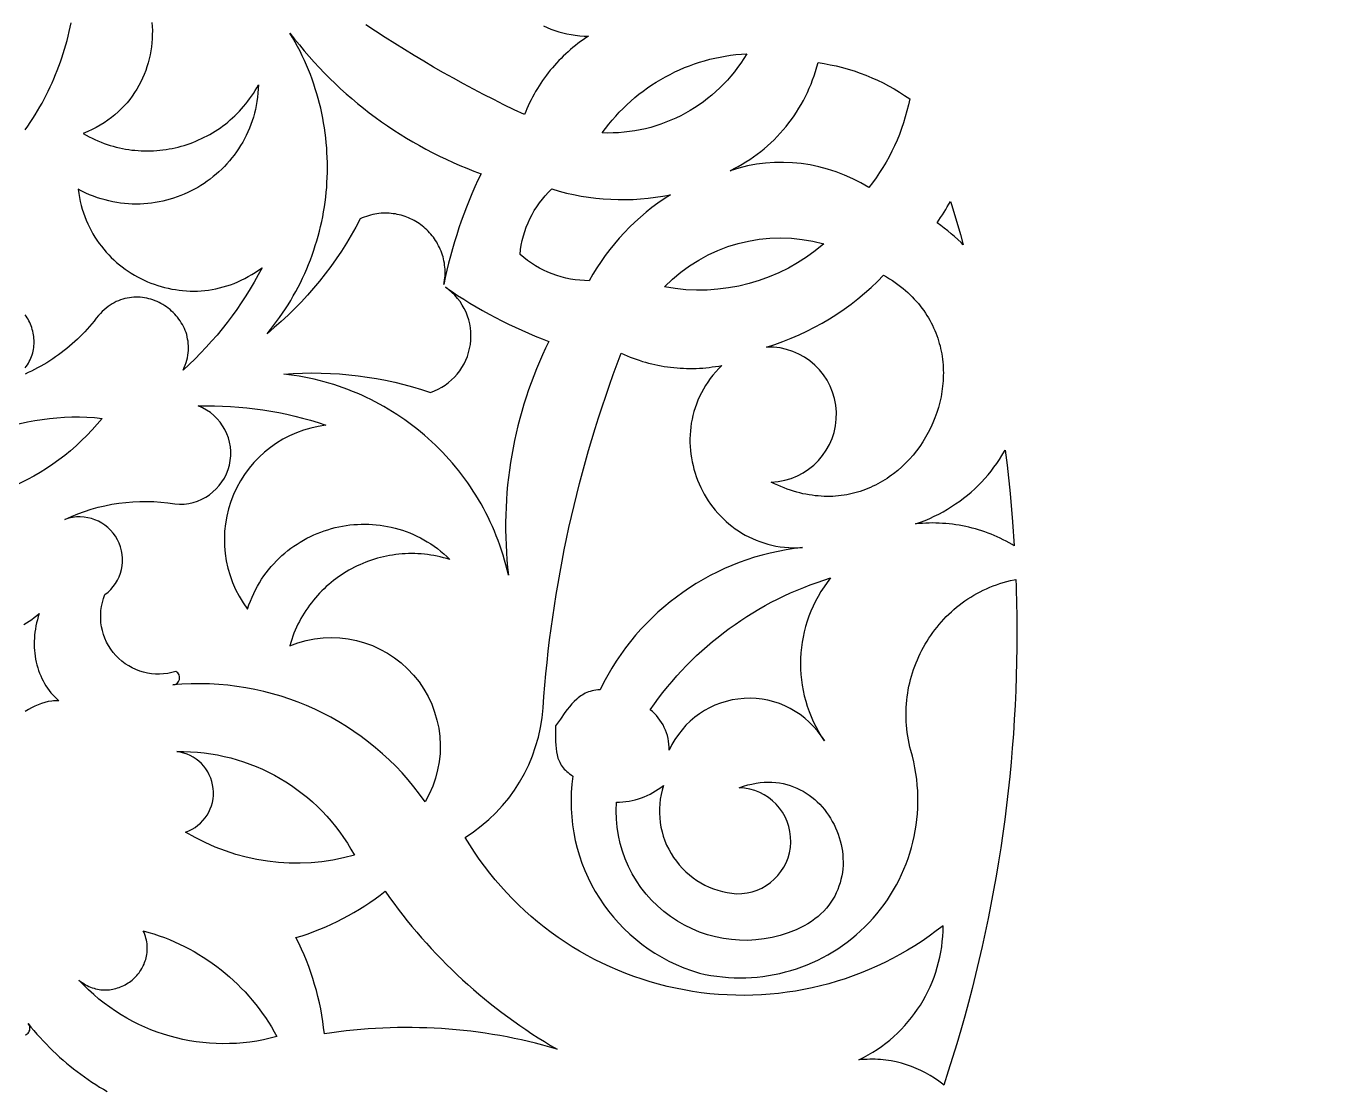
# Model space of a CAD drawing. Extents: x -1903 to -234, y -575 to 545.
# Drawn here: x -1296.4 to -1160.6, y -62.6 to 48.7 of the extents above; entities that cross this region are included whole.
import ezdxf

# ---------------------------------------------------------------- set-up
doc = ezdxf.new("R2010")
doc.units = 0
doc.layers.add('LAYER_1', color=18, linetype='CONTINUOUS')

msp = doc.modelspace()

# ---------------------------------------------------------------- linework, layer by layer
at = {"layer": 'LAYER_1'}
for points in [[(-1342.91, 545.22, 0.414214), (-1902.91, -14.78, 0.414214), (-1342.91, -574.78, 0.414214), (-782.91, -14.78, 0.414214)], [(-1213.05, 44.73), (-1212.42, 44.61), (-1211.78, 44.48), (-1211.15, 44.32), (-1210.53, 44.14), (-1209.9, 43.95), (-1209.29, 43.73), (-1208.68, 43.5), (-1208.08, 43.25), (-1207.48, 42.98), (-1206.9, 42.7), (-1206.32, 42.4), (-1205.75, 42.08), (-1205.19, 41.75), (-1204.64, 41.4), (-1204.11, 41.04, -0.118726), (-1208.39, 31.76, 0.224974), (-1222.88, 33.53), (-1222.45, 33.75), (-1222.03, 33.97), (-1221.62, 34.2), (-1221.22, 34.45), (-1220.82, 34.7), (-1220.43, 34.97), (-1220.05, 35.25), (-1219.68, 35.53), (-1219.32, 35.83), (-1218.96, 36.13), (-1218.61, 36.45), (-1218.28, 36.77), (-1217.95, 37.1), (-1217.63, 37.44), (-1217.32, 37.79), (-1217.02, 38.15), (-1216.73, 38.52), (-1216.45, 38.89), (-1216.19, 39.27), (-1215.93, 39.66), (-1215.68, 40.06), (-1215.44, 40.46), (-1215.21, 40.87), (-1215, 41.29), (-1214.8, 41.71), (-1214.6, 42.14), (-1214.42, 42.57), (-1214.25, 43.01), (-1214.09, 43.46), (-1213.95, 43.91), (-1213.82, 44.37), (-1213.69, 44.83)], [(-1240.74, 31.4), (-1239.98, 31.2), (-1239.22, 31.03), (-1238.45, 30.88), (-1237.68, 30.76), (-1236.9, 30.66), (-1236.12, 30.59), (-1235.34, 30.54), (-1234.56, 30.51), (-1233.78, 30.51), (-1233, 30.53), (-1232.22, 30.58), (-1231.44, 30.66), (-1230.66, 30.75), (-1229.89, 30.88), (-1229.12, 31.02, 0.126855), (-1237.59, 22.04, -0.186674), (-1244.81, 24.79), (-1244.76, 25.28), (-1244.69, 25.76), (-1244.59, 26.24), (-1244.47, 26.71), (-1244.33, 27.17), (-1244.17, 27.63), (-1243.99, 28.07), (-1243.79, 28.51), (-1243.57, 28.94), (-1243.33, 29.36), (-1243.07, 29.77), (-1242.79, 30.17), (-1242.49, 30.55), (-1242.18, 30.92), (-1241.84, 31.28), (-1241.49, 31.62)], [(-1199.72, 29.89), (-1198.81, 26.87), (-1198.52, 25.8), (-1198.75, 26.03), (-1199.09, 26.35), (-1199.43, 26.65), (-1199.78, 26.95), (-1200.14, 27.25), (-1200.5, 27.54), (-1200.87, 27.82), (-1201.24, 28.09, 0.017661), (-1199.85, 30.3)], [(-1229.72, 21.38, -0.276488), (-1213.1, 25.88, -0.228229)], [(-1206.53, 22.43), (-1206.22, 22.24), (-1205.92, 22.05), (-1205.63, 21.85), (-1205.35, 21.65), (-1205.08, 21.44), (-1204.81, 21.23), (-1204.56, 21.01), (-1204.31, 20.79), (-1204.08, 20.57), (-1203.85, 20.34), (-1203.63, 20.11), (-1203.41, 19.88), (-1203.21, 19.64), (-1203.01, 19.4), (-1202.83, 19.16), (-1202.65, 18.91), (-1202.47, 18.66), (-1202.31, 18.41), (-1202.15, 18.16), (-1202.01, 17.9), (-1201.87, 17.64), (-1201.73, 17.38), (-1201.61, 17.12), (-1201.49, 16.85), (-1201.38, 16.58), (-1201.28, 16.31), (-1201.18, 16.04), (-1201.1, 15.77), (-1201.02, 15.49), (-1200.94, 15.22), (-1200.88, 14.94), (-1200.82, 14.66), (-1200.77, 14.39), (-1200.72, 14.11), (-1200.68, 13.83), (-1200.65, 13.54), (-1200.63, 13.26), (-1200.61, 12.98), (-1200.6, 12.7), (-1200.59, 12.42), (-1200.6, 12.13), (-1200.62, 11.57), (-1200.67, 11.01), (-1200.74, 10.45), (-1200.84, 9.89), (-1200.96, 9.34), (-1201.11, 8.79), (-1201.28, 8.25), (-1201.47, 7.72), (-1201.69, 7.19), (-1201.92, 6.68), (-1202.18, 6.17), (-1202.45, 5.67), (-1202.75, 5.19), (-1203.07, 4.72), (-1203.4, 4.26), (-1203.76, 3.82), (-1204.13, 3.4), (-1204.52, 2.99), (-1204.93, 2.59), (-1205.35, 2.22), (-1205.79, 1.87), (-1206.02, 1.7), (-1206.25, 1.54), (-1206.48, 1.38), (-1206.72, 1.22), (-1206.96, 1.08), (-1207.2, 0.94), (-1207.45, 0.8), (-1207.7, 0.67), (-1207.96, 0.55), (-1208.22, 0.43), (-1208.48, 0.32), (-1208.74, 0.21), (-1209.01, 0.11), (-1209.28, 0.02), (-1209.56, -0.06), (-1209.83, -0.14), (-1210.11, -0.21), (-1210.4, -0.27), (-1210.68, -0.33), (-1210.97, -0.38), (-1211.26, -0.42), (-1211.56, -0.45), (-1211.85, -0.48), (-1212.15, -0.5), (-1212.45, -0.51), (-1212.76, -0.51), (-1213.06, -0.5), (-1213.37, -0.49), (-1213.68, -0.46), (-1214, -0.43), (-1214.31, -0.39), (-1214.63, -0.34), (-1214.95, -0.28), (-1215.27, -0.22), (-1215.59, -0.14), (-1215.92, -0.05), (-1216.24, 0.04), (-1216.57, 0.15), (-1216.9, 0.26), (-1217.23, 0.39), (-1217.56, 0.52), (-1217.9, 0.67), (-1218.23, 0.82), (-1218.57, 0.99, 1), (-1219.08, 15.1, 0.128453), (-1206.84, 22.61)], [(-1252.62, 21.36, 0.063158), (-1241.8, 15.7, 0.145764), (-1246.03, -8.72), (-1246.15, -8.19), (-1246.29, -7.67), (-1246.43, -7.15), (-1246.59, -6.63), (-1246.75, -6.12), (-1246.92, -5.61), (-1247.11, -5.11), (-1247.3, -4.62), (-1247.5, -4.13), (-1247.71, -3.64), (-1247.93, -3.16), (-1248.16, -2.68), (-1248.39, -2.21), (-1248.64, -1.75), (-1248.89, -1.29), (-1249.16, -0.83), (-1249.43, -0.39), (-1249.71, 0.05), (-1250, 0.49), (-1250.29, 0.92), (-1250.59, 1.34), (-1250.91, 1.76), (-1251.22, 2.17), (-1251.55, 2.57), (-1251.88, 2.97), (-1252.23, 3.36), (-1252.57, 3.74), (-1252.93, 4.12), (-1253.29, 4.49), (-1253.66, 4.85), (-1254.04, 5.21), (-1254.42, 5.56), (-1254.81, 5.9), (-1255.21, 6.23), (-1255.61, 6.56), (-1256.02, 6.88), (-1256.43, 7.19), (-1256.85, 7.49), (-1257.28, 7.78), (-1257.71, 8.07), (-1258.14, 8.35), (-1258.59, 8.62), (-1259.04, 8.88), (-1259.49, 9.13), (-1259.95, 9.38), (-1260.41, 9.61), (-1260.88, 9.84), (-1261.35, 10.06), (-1261.83, 10.27), (-1262.31, 10.47), (-1262.8, 10.66), (-1263.29, 10.84), (-1263.79, 11.01), (-1264.29, 11.18), (-1264.79, 11.33), (-1265.3, 11.48), (-1265.81, 11.61), (-1266.33, 11.74), (-1266.85, 11.85), (-1267.37, 11.96), (-1267.9, 12.05), (-1268.43, 12.13), (-1268.96, 12.21), (-1269.49, 12.27), (-1268.52, 12.34), (-1267.55, 12.38), (-1266.58, 12.4), (-1265.61, 12.39), (-1264.64, 12.35), (-1263.67, 12.29), (-1262.7, 12.21), (-1261.74, 12.1), (-1260.78, 11.97), (-1259.82, 11.81), (-1258.87, 11.63), (-1257.92, 11.43), (-1256.97, 11.2), (-1256.04, 10.94), (-1255.1, 10.66), (-1254.18, 10.36, 0.61665)], [(-1233.94, 14.32), (-1233.63, 14.19), (-1233.31, 14.06), (-1233, 13.94), (-1232.68, 13.82), (-1232.36, 13.72), (-1232.04, 13.61), (-1231.72, 13.52), (-1231.39, 13.43), (-1231.07, 13.35), (-1230.74, 13.27), (-1230.41, 13.2), (-1230.08, 13.14), (-1229.75, 13.08), (-1229.42, 13.03), (-1229.09, 12.99), (-1228.76, 12.95), (-1228.42, 12.92), (-1228.09, 12.9), (-1227.75, 12.88), (-1227.42, 12.87), (-1227.08, 12.86), (-1226.75, 12.87), (-1226.41, 12.87), (-1226.08, 12.89), (-1225.74, 12.91), (-1225.41, 12.94), (-1225.07, 12.98), (-1224.74, 13.02), (-1224.4, 13.07), (-1224.07, 13.12), (-1223.74, 13.19), (-1224.07, 12.85), (-1224.38, 12.51), (-1224.67, 12.16), (-1224.95, 11.8), (-1225.21, 11.44), (-1225.45, 11.07), (-1225.67, 10.69), (-1225.87, 10.31), (-1226.06, 9.93), (-1226.24, 9.54), (-1226.39, 9.15), (-1226.53, 8.75), (-1226.65, 8.36), (-1226.76, 7.96), (-1226.85, 7.55), (-1226.93, 7.15), (-1226.98, 6.74), (-1227.03, 6.34), (-1227.06, 5.93), (-1227.07, 5.52), (-1227.07, 5.12), (-1227.05, 4.71), (-1227.02, 4.31), (-1226.97, 3.91), (-1226.92, 3.51), (-1226.84, 3.11), (-1226.75, 2.72), (-1226.65, 2.33), (-1226.54, 1.94), (-1226.41, 1.56), (-1226.27, 1.18), (-1226.11, 0.81), (-1225.95, 0.44), (-1225.77, 0.08), (-1225.57, -0.28), (-1225.37, -0.62), (-1225.15, -0.97), (-1224.92, -1.3), (-1224.68, -1.62), (-1224.43, -1.94), (-1224.16, -2.25), (-1223.89, -2.54), (-1223.6, -2.83), (-1223.3, -3.11), (-1223, -3.38), (-1222.68, -3.63), (-1222.35, -3.88), (-1222.01, -4.11), (-1221.66, -4.33), (-1221.3, -4.54), (-1220.93, -4.73), (-1220.55, -4.91), (-1220.16, -5.08), (-1219.76, -5.23), (-1219.36, -5.37), (-1218.94, -5.49), (-1218.52, -5.6), (-1218.09, -5.69), (-1217.64, -5.76), (-1217.19, -5.82), (-1216.74, -5.86), (-1216.27, -5.88), (-1215.8, -5.88), (-1215.32, -5.86, 0.260478), (-1236.45, -20.7), (-1236.68, -20.72), (-1236.89, -20.75), (-1237.1, -20.78), (-1237.29, -20.83), (-1237.48, -20.88), (-1237.66, -20.94), (-1237.84, -21.01), (-1238.01, -21.08), (-1238.17, -21.17), (-1238.32, -21.26), (-1238.47, -21.35), (-1238.62, -21.46), (-1238.76, -21.56), (-1238.9, -21.68), (-1239.16, -21.93), (-1239.41, -22.19), (-1239.66, -22.48), (-1239.89, -22.78), (-1240.13, -23.1), (-1240.61, -23.78), (-1241.13, -24.49), (-1241.12, -25.33), (-1241.12, -25.73), (-1241.11, -26.12), (-1241.09, -26.49), (-1241.06, -26.85), (-1241.01, -27.19), (-1240.95, -27.52), (-1240.91, -27.68), (-1240.86, -27.84), (-1240.81, -27.99), (-1240.74, -28.14), (-1240.68, -28.29), (-1240.6, -28.44), (-1240.51, -28.58), (-1240.42, -28.72), (-1240.32, -28.86), (-1240.2, -28.99), (-1240.08, -29.12), (-1239.95, -29.25), (-1239.8, -29.37), (-1239.65, -29.49), (-1239.48, -29.61), (-1239.3, -29.73, 0.373134), (-1226.08, -50.32, 0.574165), (-1203.99, -27.06), (-1204.09, -26.69), (-1204.17, -26.31), (-1204.25, -25.93), (-1204.31, -25.55), (-1204.37, -25.18), (-1204.41, -24.8), (-1204.45, -24.42), (-1204.47, -24.05), (-1204.49, -23.67), (-1204.49, -23.3), (-1204.49, -22.92), (-1204.47, -22.55), (-1204.45, -22.18), (-1204.42, -21.81), (-1204.37, -21.44), (-1204.32, -21.08), (-1204.26, -20.71), (-1204.19, -20.35), (-1204.11, -20), (-1204.02, -19.64), (-1203.92, -19.29), (-1203.82, -18.94), (-1203.7, -18.59), (-1203.58, -18.25), (-1203.45, -17.91), (-1203.31, -17.57), (-1203.16, -17.24), (-1203.01, -16.91), (-1202.84, -16.58), (-1202.67, -16.26), (-1202.49, -15.95), (-1202.3, -15.64), (-1202.11, -15.33), (-1201.9, -15.03), (-1201.7, -14.73), (-1201.48, -14.44), (-1201.25, -14.16), (-1201.02, -13.88), (-1200.78, -13.6), (-1200.54, -13.33), (-1200.29, -13.07), (-1200.03, -12.82), (-1199.76, -12.57), (-1199.49, -12.33), (-1199.21, -12.09), (-1198.93, -11.86), (-1198.63, -11.64), (-1198.34, -11.43), (-1198.03, -11.22), (-1197.73, -11.02), (-1197.41, -10.83), (-1197.09, -10.65), (-1196.76, -10.47), (-1196.43, -10.31), (-1196.09, -10.15), (-1195.75, -10), (-1195.4, -9.86), (-1195.05, -9.73), (-1194.69, -9.6), (-1194.33, -9.49), (-1193.96, -9.39), (-1193.59, -9.3), (-1193.21, -9.21), (-1193.02, -9.17, -0.009354), (-1192.91, -14.79, -0.080245), (-1200.55, -62.01), (-1200.65, -61.93), (-1201.08, -61.6), (-1201.52, -61.29), (-1201.98, -61.01), (-1202.45, -60.74), (-1202.94, -60.49), (-1203.43, -60.27), (-1203.94, -60.07), (-1204.46, -59.89), (-1204.98, -59.73), (-1205.52, -59.6), (-1206.06, -59.5), (-1206.33, -59.45), (-1206.61, -59.41), (-1206.88, -59.38), (-1207.16, -59.36), (-1207.44, -59.34), (-1207.72, -59.32), (-1208.01, -59.32), (-1208.29, -59.32), (-1208.57, -59.33), (-1208.86, -59.34), (-1209.15, -59.36), (-1209.43, -59.39), (-1208.93, -59.14), (-1208.45, -58.87), (-1207.97, -58.59), (-1207.51, -58.29), (-1207.05, -57.98), (-1206.62, -57.65), (-1206.19, -57.31), (-1205.78, -56.95), (-1205.38, -56.58), (-1205, -56.2), (-1204.63, -55.8), (-1204.27, -55.39), (-1203.93, -54.97), (-1203.6, -54.54), (-1203.29, -54.1), (-1203, -53.65), (-1202.72, -53.19), (-1202.46, -52.72), (-1202.21, -52.24), (-1201.98, -51.75), (-1201.77, -51.25), (-1201.57, -50.75), (-1201.39, -50.23), (-1201.23, -49.71), (-1201.09, -49.19), (-1200.97, -48.66), (-1200.86, -48.12), (-1200.77, -47.58), (-1200.71, -47.03), (-1200.66, -46.48), (-1200.63, -45.92), (-1200.62, -45.36, -0.453995), (-1250.56, -36.13, 0.240725), (-1242.42, -22.61), (-1242.42, -22.59, -0.074077), (-1234.25, 14.46)], [(-1278.45, 8.95, -0.089383), (-1265.11, 6.94, 0.578149), (-1273.29, -12.27), (-1273.15, -11.85), (-1272.99, -11.44), (-1272.82, -11.03), (-1272.65, -10.64), (-1272.45, -10.26), (-1272.25, -9.88), (-1272.04, -9.52), (-1271.82, -9.16), (-1271.58, -8.82), (-1271.34, -8.48), (-1271.09, -8.16), (-1270.83, -7.84), (-1270.56, -7.54), (-1270.28, -7.24), (-1269.99, -6.96), (-1269.7, -6.69), (-1269.39, -6.42), (-1269.08, -6.17), (-1268.77, -5.93), (-1268.44, -5.7), (-1268.11, -5.48), (-1267.78, -5.27), (-1267.44, -5.07), (-1267.09, -4.88), (-1266.73, -4.7), (-1266.38, -4.53), (-1266.01, -4.38), (-1265.65, -4.24), (-1265.28, -4.1), (-1264.9, -3.98), (-1264.52, -3.87), (-1264.14, -3.77), (-1263.76, -3.69), (-1263.37, -3.61), (-1262.99, -3.55), (-1262.6, -3.49), (-1262.2, -3.45), (-1261.81, -3.43), (-1261.42, -3.41), (-1261.02, -3.41), (-1260.63, -3.41), (-1260.23, -3.43), (-1259.84, -3.47), (-1259.44, -3.51), (-1259.05, -3.57), (-1258.66, -3.64), (-1258.27, -3.72), (-1257.88, -3.81), (-1257.49, -3.92), (-1257.11, -4.04), (-1256.72, -4.18), (-1256.35, -4.32), (-1255.97, -4.48), (-1255.6, -4.65), (-1255.23, -4.84), (-1254.87, -5.03), (-1254.51, -5.25), (-1254.15, -5.47), (-1253.8, -5.71), (-1253.46, -5.96), (-1253.12, -6.23), (-1252.79, -6.5), (-1252.46, -6.8), (-1252.14, -7.1), (-1252.48, -7), (-1252.81, -6.91), (-1253.15, -6.83), (-1253.48, -6.75), (-1253.82, -6.69), (-1254.15, -6.63), (-1254.49, -6.58), (-1254.82, -6.55), (-1255.16, -6.52), (-1255.49, -6.5), (-1255.82, -6.48), (-1256.16, -6.48), (-1256.49, -6.48), (-1256.82, -6.5), (-1257.15, -6.52), (-1257.47, -6.55), (-1257.8, -6.58), (-1258.13, -6.63), (-1258.45, -6.68), (-1258.77, -6.74), (-1259.09, -6.81), (-1259.4, -6.89), (-1259.72, -6.97), (-1260.03, -7.06), (-1260.34, -7.16), (-1260.64, -7.27), (-1260.95, -7.39), (-1261.25, -7.51), (-1261.55, -7.64), (-1261.84, -7.77), (-1262.13, -7.91), (-1262.42, -8.06), (-1262.7, -8.22), (-1262.98, -8.38), (-1263.25, -8.55), (-1263.52, -8.73), (-1263.79, -8.91), (-1264.05, -9.1), (-1264.31, -9.3), (-1264.57, -9.5), (-1264.81, -9.71), (-1265.06, -9.93), (-1265.3, -10.15), (-1265.53, -10.38), (-1265.76, -10.61), (-1265.98, -10.85), (-1266.19, -11.1), (-1266.41, -11.35), (-1266.61, -11.61), (-1266.81, -11.87), (-1267, -12.14), (-1267.19, -12.41), (-1267.37, -12.69), (-1267.54, -12.98), (-1267.71, -13.27), (-1267.87, -13.56), (-1268.02, -13.87), (-1268.17, -14.17), (-1268.3, -14.48), (-1268.44, -14.8), (-1268.56, -15.12), (-1268.67, -15.44), (-1268.78, -15.77), (-1268.88, -16.11, -0.719328), (-1254.74, -32.42, 0.270929), (-1281.11, -20.21, 0.777705), (-1280.79, -18.79, -0.636132), (-1288.19, -10.77, 0.862472), (-1292.37, -2.9, -0.153049), (-1280.88, -1.29, 0.87466)], [(-1310.61, -1.46, -0.255743), (-1288.49, 7.65, -0.255743)], [(-1212.37, -9.02, 0.329739), (-1213.03, -26.05, 0.606751), (-1229.23, -27.01), (-1229.23, -26.7), (-1229.26, -26.4), (-1229.3, -26.09), (-1229.36, -25.8), (-1229.43, -25.5), (-1229.52, -25.21), (-1229.62, -24.93), (-1229.75, -24.65), (-1229.88, -24.39), (-1230.03, -24.12), (-1230.2, -23.87), (-1230.38, -23.63), (-1230.57, -23.4), (-1230.77, -23.18), (-1230.99, -22.98), (-1231.22, -22.79), (-1230.79, -22.17), (-1230.34, -21.57), (-1229.89, -20.98), (-1229.42, -20.4), (-1228.94, -19.83), (-1228.45, -19.27), (-1227.95, -18.72), (-1227.43, -18.18), (-1226.91, -17.66), (-1226.38, -17.14), (-1225.83, -16.64), (-1225.28, -16.15), (-1224.71, -15.67), (-1224.14, -15.2), (-1223.55, -14.75), (-1222.96, -14.31), (-1222.36, -13.88), (-1221.75, -13.46), (-1221.13, -13.05), (-1220.5, -12.66), (-1219.86, -12.28), (-1219.22, -11.92), (-1218.57, -11.57), (-1217.91, -11.23), (-1217.24, -10.9), (-1216.56, -10.59), (-1215.88, -10.29), (-1215.19, -10.01), (-1214.5, -9.74), (-1213.79, -9.49), (-1213.08, -9.25)], [(-1280.69, -27.17, -0.281952), (-1262.13, -38, -0.207503), (-1279.76, -35.59, 0.794747)], [(-1218.5, -30.37), (-1218.1, -30.4), (-1217.71, -30.45), (-1217.33, -30.52), (-1216.96, -30.61), (-1216.6, -30.72), (-1216.24, -30.84), (-1215.9, -30.99), (-1215.56, -31.15), (-1215.24, -31.32), (-1214.92, -31.51), (-1214.62, -31.72), (-1214.32, -31.94), (-1214.04, -32.17), (-1213.77, -32.42), (-1213.51, -32.68), (-1213.26, -32.95), (-1213.02, -33.23), (-1212.79, -33.52), (-1212.58, -33.83), (-1212.38, -34.14), (-1212.2, -34.46), (-1212.02, -34.78), (-1211.86, -35.12), (-1211.72, -35.46), (-1211.59, -35.8), (-1211.47, -36.15), (-1211.37, -36.51), (-1211.28, -36.87), (-1211.21, -37.23), (-1211.15, -37.59), (-1211.11, -37.96), (-1211.09, -38.33), (-1211.08, -38.69), (-1211.08, -39.06), (-1211.11, -39.43), (-1211.15, -39.79), (-1211.21, -40.16), (-1211.29, -40.52), (-1211.38, -40.87), (-1211.5, -41.23), (-1211.63, -41.58), (-1211.78, -41.92), (-1211.95, -42.26), (-1212.14, -42.59), (-1212.34, -42.91), (-1212.57, -43.23), (-1212.82, -43.53), (-1213.09, -43.83), (-1213.38, -44.12), (-1213.68, -44.39), (-1214.02, -44.66), (-1214.37, -44.92), (-1214.74, -45.16), (-1215.14, -45.39), (-1215.55, -45.6), (-1215.99, -45.8, -0.562024), (-1234.75, -32.47, 0.166667), (-1229.84, -30.71, 0.487168), (-1222.21, -42.03, 1), (-1221.93, -30.96), (-1221.48, -30.8), (-1221.04, -30.66), (-1220.6, -30.56), (-1220.16, -30.47), (-1219.74, -30.41), (-1219.32, -30.38), (-1218.91, -30.36)], [(-1258.9, -41.77, 0.11065), (-1240.96, -58.26), (-1241.7, -58.04), (-1242.44, -57.84), (-1243.19, -57.65), (-1243.93, -57.47), (-1244.68, -57.3), (-1245.43, -57.14), (-1246.18, -56.99), (-1246.94, -56.85), (-1247.69, -56.72), (-1248.45, -56.6), (-1249.21, -56.5), (-1249.97, -56.4), (-1250.73, -56.31), (-1251.49, -56.24), (-1252.26, -56.17), (-1253.02, -56.12), (-1253.79, -56.08), (-1254.55, -56.04), (-1255.32, -56.02), (-1256.08, -56.01), (-1256.85, -56.01), (-1257.62, -56.01), (-1258.38, -56.03), (-1259.15, -56.06), (-1259.92, -56.1), (-1260.68, -56.15), (-1261.45, -56.21), (-1262.21, -56.28), (-1262.98, -56.36), (-1263.74, -56.46), (-1264.5, -56.56), (-1265.26, -56.67), (-1265.34, -56.01), (-1265.43, -55.36), (-1265.53, -54.71), (-1265.65, -54.06), (-1265.79, -53.41), (-1265.94, -52.77), (-1266.1, -52.14), (-1266.28, -51.5), (-1266.47, -50.87), (-1266.68, -50.25), (-1266.9, -49.63), (-1267.14, -49.01), (-1267.39, -48.41), (-1267.65, -47.8), (-1267.93, -47.2), (-1268.23, -46.61), (-1267.59, -46.41), (-1266.97, -46.2), (-1266.35, -45.97), (-1265.73, -45.73), (-1265.12, -45.47), (-1264.52, -45.2), (-1263.93, -44.92), (-1263.34, -44.62), (-1262.76, -44.31), (-1262.18, -43.99), (-1261.61, -43.65), (-1261.05, -43.3), (-1260.5, -42.94), (-1259.96, -42.56), (-1259.42, -42.17)]]:
    msp.add_lwpolyline(points, format="xyb", close=True, dxfattribs=at)
for points in [[(-1283.28, 49.02), (-1283.25, 48.59), (-1283.23, 48.17), (-1283.24, 47.74), (-1283.25, 47.32), (-1283.28, 46.9), (-1283.33, 46.47), (-1283.39, 46.05), (-1283.47, 45.63), (-1283.56, 45.22), (-1283.67, 44.81), (-1283.8, 44.4), (-1283.93, 43.99), (-1284.09, 43.59), (-1284.26, 43.2), (-1284.44, 42.81), (-1284.64, 42.43), (-1284.86, 42.06), (-1285.09, 41.69), (-1285.34, 41.33), (-1285.6, 40.98), (-1285.88, 40.64), (-1286.18, 40.3), (-1286.49, 39.98), (-1286.81, 39.67), (-1287.16, 39.37), (-1287.51, 39.08), (-1287.89, 38.8), (-1288.27, 38.53), (-1288.68, 38.28), (-1289.1, 38.04), (-1289.54, 37.82), (-1289.99, 37.61), (-1290.46, 37.41), (-1290.15, 37.24), (-1289.85, 37.08), (-1289.54, 36.92), (-1289.23, 36.78), (-1288.92, 36.64), (-1288.6, 36.51), (-1288.28, 36.39), (-1287.97, 36.28), (-1287.65, 36.18), (-1287.33, 36.08), (-1287, 36), (-1286.68, 35.92), (-1286.36, 35.85), (-1286.03, 35.79), (-1285.7, 35.74), (-1285.38, 35.69), (-1285.05, 35.66), (-1284.73, 35.63), (-1284.4, 35.61), (-1284.07, 35.6), (-1283.75, 35.6), (-1283.42, 35.6), (-1283.1, 35.62), (-1282.77, 35.64), (-1282.45, 35.67), (-1282.13, 35.7), (-1281.81, 35.75), (-1281.49, 35.8), (-1281.17, 35.86), (-1280.85, 35.93), (-1280.54, 36), (-1280.22, 36.09), (-1279.91, 36.18), (-1279.6, 36.27), (-1279.3, 36.38), (-1279, 36.49), (-1278.69, 36.61), (-1278.4, 36.74), (-1278.1, 36.88), (-1277.81, 37.02), (-1277.52, 37.17), (-1277.24, 37.32), (-1276.96, 37.49), (-1276.68, 37.66), (-1276.4, 37.84), (-1276.13, 38.02), (-1275.87, 38.22), (-1275.61, 38.41), (-1275.35, 38.62), (-1275.1, 38.83), (-1274.85, 39.05), (-1274.61, 39.28), (-1274.37, 39.51), (-1274.14, 39.75), (-1273.92, 40), (-1273.7, 40.25), (-1273.48, 40.51), (-1273.27, 40.78), (-1273.07, 41.05), (-1272.87, 41.33), (-1272.68, 41.61), (-1272.5, 41.91), (-1272.32, 42.2), (-1272.15, 42.51), (-1272.17, 42.07), (-1272.2, 41.63), (-1272.24, 41.2), (-1272.31, 40.77), (-1272.38, 40.35), (-1272.47, 39.94), (-1272.57, 39.53), (-1272.68, 39.13), (-1272.8, 38.74), (-1272.94, 38.35), (-1273.09, 37.97), (-1273.25, 37.59), (-1273.42, 37.22), (-1273.61, 36.86), (-1273.8, 36.51), (-1274.01, 36.16), (-1274.22, 35.83), (-1274.45, 35.5), (-1274.68, 35.17), (-1274.93, 34.86), (-1275.18, 34.55), (-1275.44, 34.26), (-1275.71, 33.97), (-1275.99, 33.69), (-1276.28, 33.42), (-1276.58, 33.16), (-1276.88, 32.91), (-1277.19, 32.66), (-1277.51, 32.43), (-1277.83, 32.21), (-1278.16, 31.99), (-1278.5, 31.79), (-1278.84, 31.6), (-1279.19, 31.42), (-1279.54, 31.24), (-1279.9, 31.08), (-1280.27, 30.93), (-1280.64, 30.79), (-1281.01, 30.67), (-1281.39, 30.55), (-1281.77, 30.44), (-1282.15, 30.35), (-1282.54, 30.27), (-1282.93, 30.2), (-1283.33, 30.14), (-1283.72, 30.1), (-1284.12, 30.07), (-1284.52, 30.05), (-1284.93, 30.04), (-1285.33, 30.05), (-1285.74, 30.07), (-1286.14, 30.1), (-1286.55, 30.14), (-1286.95, 30.2), (-1287.36, 30.28), (-1287.77, 30.37), (-1288.17, 30.47), (-1288.58, 30.58), (-1288.98, 30.71), (-1289.39, 30.86), (-1289.79, 31.02), (-1290.19, 31.19), (-1290.59, 31.38), (-1290.98, 31.59), (-1290.92, 31.16), (-1290.85, 30.74), (-1290.77, 30.32), (-1290.67, 29.91), (-1290.56, 29.51), (-1290.43, 29.12), (-1290.29, 28.73), (-1290.15, 28.36), (-1289.99, 27.99), (-1289.81, 27.63), (-1289.63, 27.27), (-1289.44, 26.93), (-1289.23, 26.59), (-1289.02, 26.26), (-1288.79, 25.94), (-1288.56, 25.63), (-1288.32, 25.33), (-1288.07, 25.03), (-1287.8, 24.75), (-1287.53, 24.47), (-1287.26, 24.21), (-1286.97, 23.95), (-1286.68, 23.7), (-1286.38, 23.47), (-1286.07, 23.24), (-1285.76, 23.02), (-1285.44, 22.81), (-1285.11, 22.62), (-1284.78, 22.43), (-1284.44, 22.25), (-1284.1, 22.09), (-1283.75, 21.93), (-1283.4, 21.79), (-1283.04, 21.66), (-1282.68, 21.53), (-1282.32, 21.42), (-1281.95, 21.32), (-1281.58, 21.24), (-1281.2, 21.16), (-1280.83, 21.1), (-1280.45, 21.04), (-1280.07, 21), (-1279.68, 20.97), (-1279.3, 20.96), (-1278.91, 20.95), (-1278.53, 20.96), (-1278.14, 20.98), (-1277.76, 21.02), (-1277.37, 21.06), (-1276.98, 21.12), (-1276.6, 21.19), (-1276.21, 21.28), (-1275.83, 21.38), (-1275.45, 21.49), (-1275.07, 21.62), (-1274.69, 21.76), (-1274.31, 21.91), (-1273.94, 22.08), (-1273.57, 22.26), (-1273.21, 22.46), (-1272.84, 22.67), (-1272.48, 22.89), (-1272.13, 23.13), (-1271.78, 23.39), (-1272.18, 22.64), (-1272.59, 21.9), (-1273.03, 21.17), (-1273.47, 20.45), (-1273.94, 19.74), (-1274.42, 19.04), (-1274.91, 18.35), (-1275.42, 17.67), (-1275.94, 17.01), (-1276.48, 16.36), (-1277.04, 15.71), (-1277.6, 15.08), (-1278.19, 14.47), (-1278.78, 13.86), (-1279.39, 13.27), (-1280.02, 12.7), (-1279.9, 12.96), (-1279.8, 13.22), (-1279.71, 13.48), (-1279.64, 13.74), (-1279.58, 13.99), (-1279.53, 14.24), (-1279.5, 14.5), (-1279.47, 14.74), (-1279.47, 14.99), (-1279.47, 15.23), (-1279.48, 15.47), (-1279.51, 15.71), (-1279.55, 15.94), (-1279.59, 16.17), (-1279.65, 16.4), (-1279.72, 16.62), (-1279.8, 16.83), (-1279.89, 17.04), (-1279.98, 17.25), (-1280.09, 17.45), (-1280.21, 17.65), (-1280.33, 17.84), (-1280.46, 18.03), (-1280.6, 18.21), (-1280.74, 18.38), (-1280.9, 18.55), (-1281.06, 18.71), (-1281.22, 18.87), (-1281.39, 19.02), (-1281.57, 19.16), (-1281.75, 19.29), (-1281.94, 19.42), (-1282.14, 19.54), (-1282.34, 19.65), (-1282.54, 19.76), (-1282.74, 19.85), (-1282.95, 19.94), (-1283.17, 20.02), (-1283.38, 20.09), (-1283.6, 20.15), (-1283.82, 20.2), (-1284.05, 20.24), (-1284.27, 20.27), (-1284.5, 20.3), (-1284.73, 20.31), (-1284.95, 20.31), (-1285.18, 20.31), (-1285.41, 20.29), (-1285.64, 20.26), (-1285.87, 20.22), (-1286.1, 20.17), (-1286.33, 20.11), (-1286.55, 20.03), (-1286.78, 19.95), (-1287, 19.85), (-1287.22, 19.74), (-1287.44, 19.62), (-1287.65, 19.48), (-1287.86, 19.34), (-1288.07, 19.18), (-1288.27, 19), (-1288.47, 18.82), (-1288.67, 18.62), (-1288.86, 18.4), (-1289.09, 18.11), (-1289.32, 17.82), (-1289.55, 17.53), (-1289.79, 17.25), (-1290.04, 16.98), (-1290.29, 16.71), (-1290.54, 16.44), (-1290.8, 16.18), (-1291.07, 15.92), (-1291.33, 15.67), (-1291.61, 15.43), (-1291.89, 15.19), (-1292.17, 14.96), (-1292.46, 14.73), (-1292.75, 14.5), (-1293.04, 14.29), (-1293.34, 14.07), (-1293.64, 13.87), (-1293.95, 13.67), (-1294.26, 13.47), (-1294.58, 13.28), (-1294.89, 13.1), (-1295.22, 12.92), (-1295.54, 12.75), (-1295.87, 12.59), (-1296.2, 12.43), (-1296.54, 12.28)], [(-1296.52, 37.79), (-1296.25, 38.18), (-1295.99, 38.58), (-1295.73, 38.97), (-1295.48, 39.37), (-1295.23, 39.78), (-1294.99, 40.19), (-1294.76, 40.6), (-1294.54, 41.01), (-1294.32, 41.43), (-1294.11, 41.85), (-1293.91, 42.28), (-1293.71, 42.71), (-1293.52, 43.14), (-1293.34, 43.57), (-1293.17, 44.01), (-1293, 44.45), (-1292.84, 44.89), (-1292.69, 45.34), (-1292.54, 45.79), (-1292.4, 46.24), (-1292.27, 46.69), (-1292.15, 47.15), (-1292.03, 47.6), (-1291.92, 48.06), (-1291.82, 48.52), (-1291.72, 48.99)], [(-1242.37, 48.66), (-1241.99, 48.49), (-1241.59, 48.33), (-1241.19, 48.18), (-1240.78, 48.05), (-1240.36, 47.93), (-1239.93, 47.83), (-1239.49, 47.75), (-1239.05, 47.68), (-1238.59, 47.63), (-1238.13, 47.6), (-1237.66, 47.59), (-1237.94, 47.4), (-1238.22, 47.21), (-1238.5, 47.02), (-1238.77, 46.81), (-1239.03, 46.61), (-1239.29, 46.4), (-1239.55, 46.18), (-1239.8, 45.96), (-1240.05, 45.73), (-1240.3, 45.5), (-1240.54, 45.27), (-1240.77, 45.03), (-1241, 44.78), (-1241.22, 44.53), (-1241.44, 44.28), (-1241.66, 44.02), (-1241.87, 43.76), (-1242.07, 43.5), (-1242.27, 43.23), (-1242.47, 42.95), (-1242.65, 42.67), (-1242.84, 42.39), (-1243.01, 42.11), (-1243.19, 41.82), (-1243.35, 41.53), (-1243.51, 41.23), (-1243.67, 40.93), (-1243.82, 40.63), (-1243.96, 40.32), (-1244.1, 40.01), (-1244.23, 39.7), (-1244.36, 39.39), (-1245.44, 39.9), (-1246.51, 40.42), (-1247.57, 40.96), (-1248.63, 41.5), (-1249.69, 42.05), (-1250.73, 42.62), (-1251.78, 43.19), (-1252.82, 43.77), (-1253.85, 44.36), (-1254.88, 44.96), (-1255.9, 45.57), (-1256.91, 46.19), (-1257.92, 46.82), (-1258.93, 47.46), (-1259.92, 48.11), (-1260.92, 48.76)], [(-1296.53, 12.92), (-1296.41, 13.08), (-1296.29, 13.25), (-1296.19, 13.41), (-1296.09, 13.59), (-1296, 13.76), (-1295.93, 13.94), (-1295.86, 14.12), (-1295.8, 14.3), (-1295.74, 14.49), (-1295.7, 14.67), (-1295.66, 14.86), (-1295.63, 15.05), (-1295.61, 15.24), (-1295.6, 15.43), (-1295.6, 15.62), (-1295.6, 15.81), (-1295.61, 16), (-1295.63, 16.19), (-1295.66, 16.38), (-1295.69, 16.57), (-1295.73, 16.76), (-1295.78, 16.94), (-1295.83, 17.13), (-1295.9, 17.31), (-1295.97, 17.48), (-1296.04, 17.66), (-1296.13, 17.83), (-1296.22, 18), (-1296.32, 18.16), (-1296.42, 18.32), (-1296.53, 18.48)], [(-1296.65, -13.89), (-1296.38, -13.72), (-1296.11, -13.54), (-1295.84, -13.36), (-1295.58, -13.16), (-1295.32, -12.96), (-1295.06, -12.75), (-1295.16, -13.07), (-1295.25, -13.39), (-1295.33, -13.71), (-1295.4, -14.04), (-1295.46, -14.36), (-1295.5, -14.68), (-1295.54, -15), (-1295.56, -15.32), (-1295.58, -15.64), (-1295.58, -15.96), (-1295.57, -16.28), (-1295.55, -16.59), (-1295.52, -16.9), (-1295.48, -17.21), (-1295.43, -17.51), (-1295.37, -17.81), (-1295.29, -18.11), (-1295.21, -18.4), (-1295.12, -18.69), (-1295.02, -18.97), (-1294.9, -19.25), (-1294.78, -19.52), (-1294.65, -19.79), (-1294.5, -20.05), (-1294.35, -20.3), (-1294.19, -20.55), (-1294.02, -20.78), (-1293.84, -21.02), (-1293.64, -21.24), (-1293.44, -21.45), (-1293.23, -21.66), (-1293.02, -21.86), (-1293.2, -21.86), (-1293.39, -21.86), (-1293.57, -21.88), (-1293.75, -21.9), (-1294.11, -21.95), (-1294.47, -22.04), (-1294.83, -22.14), (-1295.18, -22.27), (-1295.52, -22.42), (-1295.86, -22.59), (-1296.19, -22.78), (-1296.51, -22.99)], [(-1296.51, -56.78), (-1296.4, -56.73), (-1296.31, -56.66), (-1296.22, -56.58), (-1296.15, -56.49), (-1296.09, -56.39), (-1296.05, -56.27), (-1296.03, -56.16), (-1296.02, -56.04), (-1296.04, -55.92), (-1296.08, -55.8), (-1296.14, -55.68), (-1296.22, -55.57), (-1295.92, -55.95), (-1295.61, -56.33), (-1295.29, -56.69), (-1294.97, -57.05), (-1294.64, -57.41), (-1294.31, -57.76), (-1293.97, -58.1), (-1293.63, -58.44), (-1293.28, -58.77), (-1292.93, -59.09), (-1292.57, -59.41), (-1292.21, -59.72), (-1291.84, -60.02), (-1291.47, -60.32), (-1291.09, -60.61), (-1290.71, -60.89), (-1290.33, -61.17), (-1289.94, -61.44), (-1289.55, -61.71), (-1289.15, -61.97), (-1288.75, -62.22), (-1288.34, -62.46), (-1287.94, -62.7)]]:
    msp.add_lwpolyline(points, dxfattribs=at)
for points in [[(-1268.38, 47.29), (-1267.88, 46.67), (-1267.38, 46.06), (-1266.87, 45.47), (-1266.34, 44.88), (-1265.81, 44.3), (-1265.26, 43.74), (-1264.71, 43.18), (-1264.15, 42.63), (-1263.57, 42.1), (-1262.99, 41.57), (-1262.4, 41.06), (-1261.8, 40.55), (-1261.19, 40.06), (-1260.57, 39.58), (-1259.95, 39.11), (-1259.31, 38.65), (-1258.67, 38.21), (-1258.02, 37.77), (-1257.36, 37.35), (-1256.69, 36.93), (-1256.02, 36.54), (-1255.34, 36.15), (-1254.65, 35.77), (-1253.95, 35.41), (-1253.25, 35.06), (-1252.54, 34.72), (-1251.82, 34.39), (-1251.1, 34.08), (-1250.37, 33.78), (-1249.64, 33.49), (-1248.9, 33.22), (-1249.22, 32.53), (-1249.54, 31.83), (-1249.85, 31.12), (-1250.14, 30.42), (-1250.42, 29.71), (-1250.7, 28.99), (-1250.96, 28.27), (-1251.21, 27.55), (-1251.44, 26.82), (-1251.67, 26.09), (-1251.88, 25.35), (-1252.09, 24.61), (-1252.28, 23.87), (-1252.46, 23.13), (-1252.63, 22.38), (-1252.78, 21.63), (-1252.74, 21.86), (-1252.71, 22.09), (-1252.68, 22.32), (-1252.66, 22.55), (-1252.65, 22.78), (-1252.65, 23.01), (-1252.66, 23.23), (-1252.68, 23.45), (-1252.7, 23.67), (-1252.73, 23.88), (-1252.77, 24.1), (-1252.82, 24.31), (-1252.87, 24.52), (-1252.93, 24.72), (-1253, 24.92), (-1253.07, 25.12), (-1253.15, 25.32), (-1253.24, 25.51), (-1253.33, 25.69), (-1253.43, 25.88), (-1253.53, 26.06), (-1253.64, 26.24), (-1253.76, 26.41), (-1253.88, 26.58), (-1254.01, 26.74), (-1254.14, 26.9), (-1254.28, 27.05), (-1254.42, 27.2), (-1254.57, 27.35), (-1254.72, 27.49), (-1254.88, 27.63), (-1255.04, 27.76), (-1255.2, 27.88), (-1255.37, 28), (-1255.54, 28.11), (-1255.72, 28.22), (-1255.9, 28.33), (-1256.08, 28.42), (-1256.27, 28.51), (-1256.46, 28.6), (-1256.65, 28.68), (-1256.84, 28.75), (-1257.04, 28.82), (-1257.24, 28.87), (-1257.44, 28.93), (-1257.65, 28.97), (-1257.85, 29.01), (-1258.06, 29.04), (-1258.27, 29.07), (-1258.48, 29.09), (-1258.7, 29.1), (-1258.91, 29.1), (-1259.13, 29.09), (-1259.34, 29.08), (-1259.56, 29.06), (-1259.78, 29.03), (-1259.99, 28.99), (-1260.21, 28.95), (-1260.43, 28.89), (-1260.65, 28.83), (-1260.87, 28.76), (-1261.09, 28.68), (-1261.3, 28.59), (-1261.52, 28.49), (-1261.98, 27.63), (-1262.46, 26.79), (-1262.96, 25.95), (-1263.48, 25.13), (-1264.03, 24.33), (-1264.59, 23.53), (-1265.17, 22.76), (-1265.77, 22), (-1266.39, 21.25), (-1267.03, 20.52), (-1267.69, 19.81), (-1268.37, 19.11), (-1269.06, 18.43), (-1269.77, 17.77), (-1270.5, 17.13), (-1271.25, 16.5), (-1270.91, 16.92), (-1270.57, 17.34), (-1270.25, 17.77), (-1269.94, 18.2), (-1269.63, 18.64), (-1269.34, 19.08), (-1269.05, 19.53), (-1268.78, 19.98), (-1268.51, 20.44), (-1268.25, 20.9), (-1268, 21.36), (-1267.77, 21.83), (-1267.54, 22.3), (-1267.32, 22.78), (-1267.11, 23.26), (-1266.91, 23.74), (-1266.72, 24.23), (-1266.54, 24.71), (-1266.37, 25.21), (-1266.21, 25.7), (-1266.05, 26.2), (-1265.91, 26.7), (-1265.78, 27.2), (-1265.66, 27.7), (-1265.54, 28.21), (-1265.44, 28.72), (-1265.35, 29.23), (-1265.26, 29.74), (-1265.19, 30.25), (-1265.12, 30.76), (-1265.07, 31.28), (-1265.02, 31.79), (-1264.99, 32.31), (-1264.96, 32.83), (-1264.95, 33.34), (-1264.94, 33.86), (-1264.95, 34.38), (-1264.96, 34.9), (-1264.99, 35.42), (-1265.02, 35.93), (-1265.06, 36.45), (-1265.12, 36.97), (-1265.18, 37.49), (-1265.26, 38), (-1265.34, 38.52), (-1265.43, 39.03), (-1265.54, 39.54), (-1265.65, 40.05), (-1265.78, 40.56), (-1265.91, 41.07), (-1266.06, 41.58), (-1266.21, 42.08), (-1266.37, 42.58), (-1266.55, 43.08), (-1266.73, 43.58), (-1266.93, 44.07), (-1267.13, 44.56), (-1267.35, 45.05), (-1267.58, 45.54), (-1267.81, 46.02), (-1268.06, 46.5), (-1268.31, 46.97), (-1268.58, 47.45), (-1268.86, 47.92)], [(-1221.44, 45.26), (-1221.76, 44.78), (-1222.09, 44.31), (-1222.43, 43.86), (-1222.79, 43.42), (-1223.16, 42.99), (-1223.55, 42.58), (-1223.95, 42.18), (-1224.36, 41.8), (-1224.78, 41.43), (-1225.22, 41.07), (-1225.66, 40.73), (-1226.12, 40.41), (-1226.59, 40.1), (-1227.06, 39.81), (-1227.55, 39.53), (-1228.04, 39.27), (-1228.55, 39.03), (-1229.06, 38.8), (-1229.58, 38.59), (-1230.1, 38.4), (-1230.64, 38.22), (-1231.17, 38.06), (-1231.72, 37.92), (-1232.27, 37.8), (-1232.83, 37.7), (-1233.39, 37.62), (-1233.95, 37.55), (-1234.52, 37.5), (-1235.09, 37.48), (-1235.67, 37.47), (-1236.25, 37.48), (-1235.91, 37.94), (-1235.56, 38.38), (-1235.2, 38.81), (-1234.83, 39.24), (-1234.45, 39.65), (-1234.06, 40.04), (-1233.66, 40.43), (-1233.25, 40.8), (-1232.83, 41.17), (-1232.4, 41.52), (-1231.96, 41.85), (-1231.51, 42.18), (-1231.05, 42.49), (-1230.59, 42.79), (-1230.12, 43.07), (-1229.64, 43.34), (-1229.15, 43.6), (-1228.65, 43.85), (-1228.15, 44.08), (-1227.64, 44.3), (-1227.13, 44.5), (-1226.61, 44.69), (-1226.08, 44.86), (-1225.55, 45.02), (-1225.01, 45.17), (-1224.47, 45.3), (-1223.93, 45.41), (-1223.38, 45.51), (-1222.82, 45.6), (-1222.26, 45.67), (-1221.7, 45.72), (-1221.14, 45.76)], [(-1193.94, 2.77), (-1193.62, -0.2), (-1193.36, -3.15), (-1193.19, -5.66), (-1193.42, -5.53), (-1193.72, -5.35), (-1194.03, -5.19), (-1194.34, -5.03), (-1194.65, -4.87), (-1194.97, -4.73), (-1195.28, -4.59), (-1195.6, -4.46), (-1195.93, -4.33), (-1196.26, -4.21), (-1196.58, -4.1), (-1196.92, -4), (-1197.25, -3.9), (-1197.58, -3.81), (-1197.92, -3.72), (-1198.26, -3.65), (-1198.6, -3.58), (-1198.95, -3.52), (-1199.29, -3.46), (-1199.64, -3.41), (-1199.98, -3.37), (-1200.33, -3.34), (-1200.68, -3.32), (-1201.03, -3.3), (-1201.38, -3.29), (-1201.73, -3.28), (-1202.08, -3.29), (-1202.44, -3.3), (-1202.79, -3.32), (-1203.14, -3.34), (-1203.49, -3.38), (-1202.99, -3.2), (-1202.5, -3.01), (-1202.02, -2.8), (-1201.54, -2.58), (-1201.08, -2.35), (-1200.62, -2.1), (-1200.17, -1.85), (-1199.73, -1.57), (-1199.31, -1.29), (-1198.89, -1), (-1198.48, -0.69), (-1198.08, -0.37), (-1197.7, -0.05), (-1197.32, 0.29), (-1196.96, 0.64), (-1196.6, 1), (-1196.26, 1.37), (-1195.93, 1.75), (-1195.61, 2.14), (-1195.31, 2.54), (-1195.02, 2.94), (-1194.74, 3.36), (-1194.47, 3.78), (-1194.21, 4.21), (-1194.14, 4.34)], [(-1283.62, -46.06), (-1283.07, -46.23), (-1282.53, -46.41), (-1281.98, -46.61), (-1281.45, -46.82), (-1280.92, -47.04), (-1280.4, -47.28), (-1279.89, -47.53), (-1279.38, -47.79), (-1278.88, -48.07), (-1278.39, -48.36), (-1277.91, -48.66), (-1277.43, -48.97), (-1276.97, -49.29), (-1276.51, -49.63), (-1276.06, -49.97), (-1275.62, -50.33), (-1275.18, -50.7), (-1274.76, -51.08), (-1274.35, -51.47), (-1273.95, -51.88), (-1273.55, -52.29), (-1273.17, -52.71), (-1272.8, -53.14), (-1272.44, -53.59), (-1272.09, -54.04), (-1271.75, -54.5), (-1271.42, -54.97), (-1271.1, -55.45), (-1270.8, -55.94), (-1270.5, -56.44), (-1270.22, -56.95), (-1270.92, -57.13), (-1271.63, -57.28), (-1272.33, -57.42), (-1273.04, -57.52), (-1273.74, -57.6), (-1274.45, -57.66), (-1275.16, -57.69), (-1275.86, -57.7), (-1276.57, -57.69), (-1277.27, -57.65), (-1277.97, -57.58), (-1278.66, -57.5), (-1279.35, -57.38), (-1280.04, -57.25), (-1280.72, -57.09), (-1281.39, -56.91), (-1282.06, -56.71), (-1282.72, -56.49), (-1283.38, -56.24), (-1284.02, -55.97), (-1284.66, -55.68), (-1285.29, -55.36), (-1285.9, -55.03), (-1286.51, -54.67), (-1287.1, -54.29), (-1287.69, -53.89), (-1288.26, -53.47), (-1288.82, -53.03), (-1289.36, -52.57), (-1289.89, -52.08), (-1290.4, -51.58), (-1290.9, -51.06), (-1290.73, -51.19), (-1290.56, -51.31), (-1290.39, -51.42), (-1290.22, -51.53), (-1290.04, -51.62), (-1289.87, -51.7), (-1289.69, -51.78), (-1289.51, -51.85), (-1289.33, -51.9), (-1289.16, -51.95), (-1288.98, -51.99), (-1288.8, -52.03), (-1288.62, -52.05), (-1288.44, -52.06), (-1288.26, -52.07), (-1288.08, -52.07), (-1287.9, -52.07), (-1287.73, -52.05), (-1287.55, -52.03), (-1287.38, -52), (-1287.21, -51.96), (-1287.04, -51.92), (-1286.87, -51.87), (-1286.71, -51.81), (-1286.55, -51.75), (-1286.39, -51.68), (-1286.23, -51.61), (-1286.07, -51.53), (-1285.92, -51.44), (-1285.78, -51.35), (-1285.63, -51.25), (-1285.49, -51.15), (-1285.36, -51.04), (-1285.22, -50.92), (-1285.1, -50.8), (-1284.97, -50.68), (-1284.85, -50.55), (-1284.74, -50.42), (-1284.63, -50.28), (-1284.53, -50.14), (-1284.43, -50), (-1284.34, -49.85), (-1284.26, -49.7), (-1284.18, -49.54), (-1284.1, -49.38), (-1284.04, -49.22), (-1283.98, -49.05), (-1283.93, -48.88), (-1283.88, -48.71), (-1283.84, -48.54), (-1283.81, -48.36), (-1283.79, -48.18), (-1283.77, -48), (-1283.77, -47.82), (-1283.77, -47.63), (-1283.78, -47.44), (-1283.79, -47.25), (-1283.82, -47.06), (-1283.86, -46.87), (-1283.9, -46.68), (-1283.96, -46.49), (-1284.02, -46.29), (-1284.1, -46.09), (-1284.18, -45.9)]]:
    msp.add_lwpolyline(points, close=True, dxfattribs=at)

doc.saveas('drawing.dxf')
